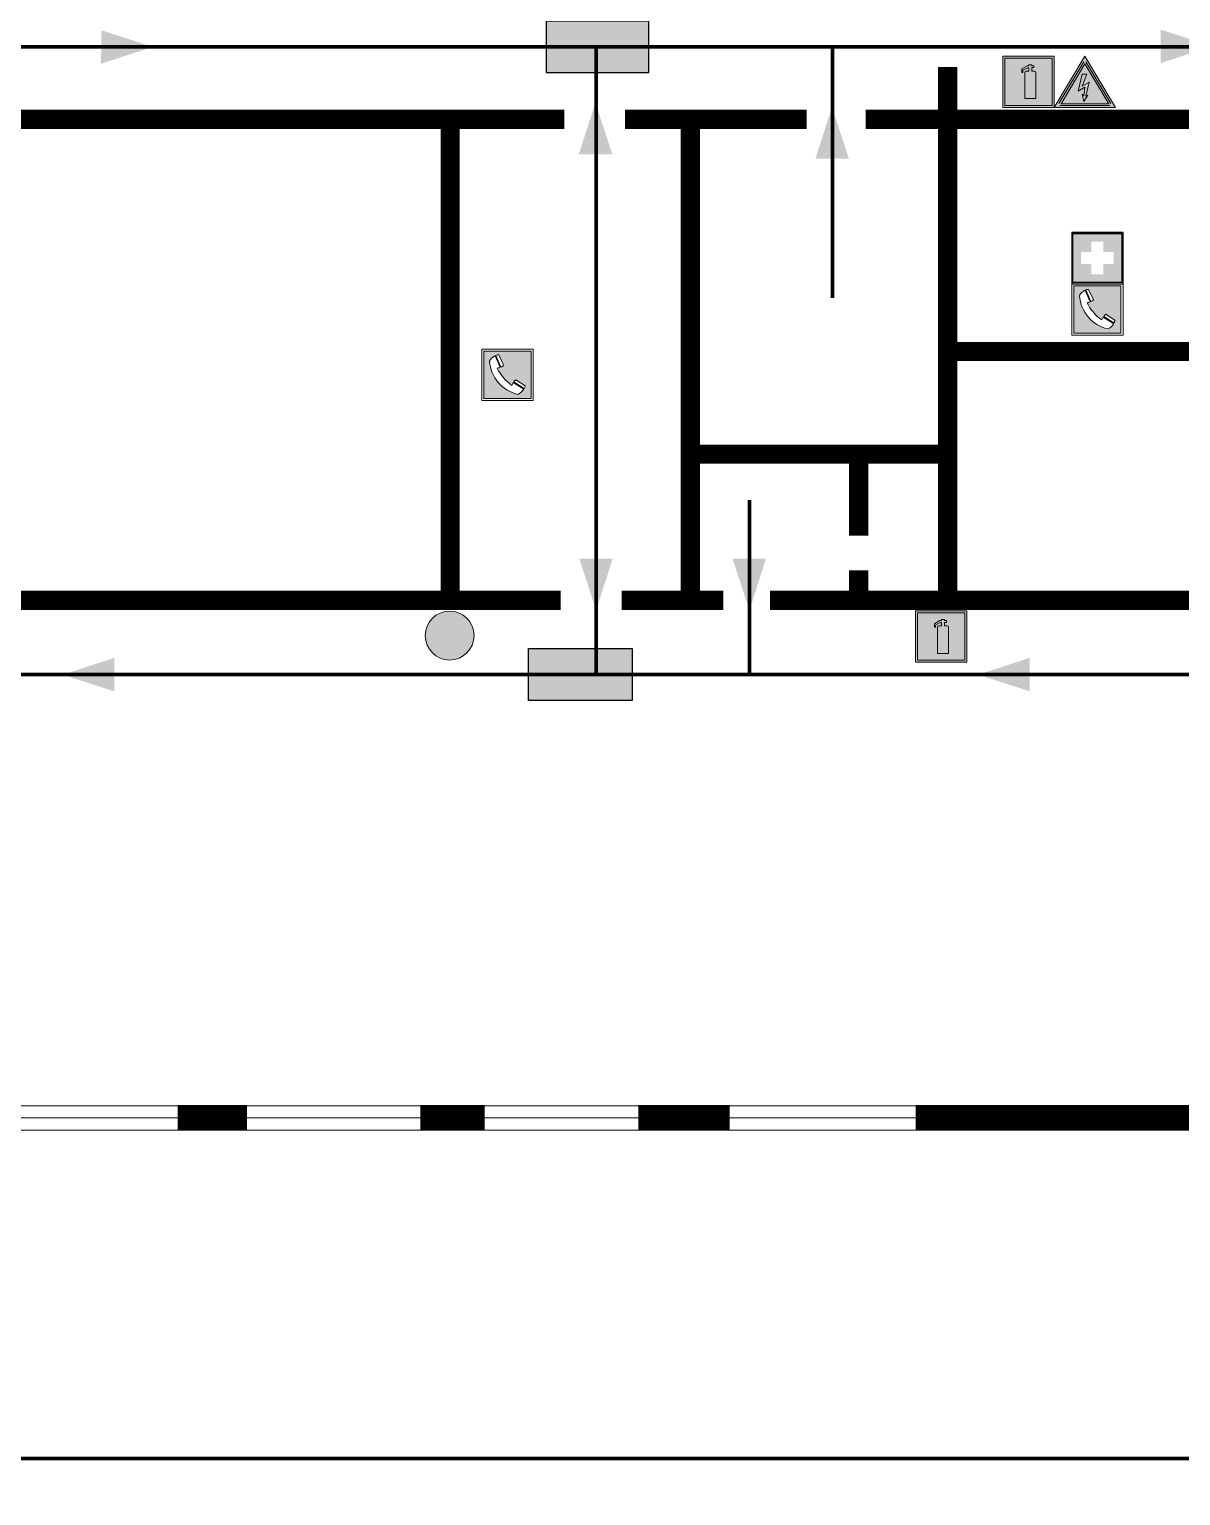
# Model space of a CAD drawing. Header units: millimetres. Extents: x 13114 to 67229, y 22859 to 38520.
# Drawn here: x 27495.1 to 27674.5, y 31679.9 to 31908.3 of the extents above; entities that cross this region are included whole.
import ezdxf

# ---------------------------------------------------------------- set-up
doc = ezdxf.new("R2010")
doc.units = ezdxf.units.MM
doc.layers.add('План_Штампы', color=7, linetype='Continuous')

# ---------------------------------------------------------------- blocks, each defined once
blk = doc.blocks.new('A$C456E1F9C')
at = {"lineweight": 5}
h = blk.add_hatch(color=242, dxfattribs=at)
h.paths.add_polyline_path([(0.51, -1.47), (0.51, -13.26), (12.29, -13.26), (12.29, -1.47)])
h.paths.add_polyline_path([(5.42, -4.95, -0.254479), (4.78, -5.4), (3.52, -2.53, -0.209735), (4.23, -2.4)], flags=16)
h.paths.add_polyline_path([(8.53, -8.6), (10.87, -10.17), (10.54, -10.76), (8.03, -9.13, -0.192251)], flags=16)
h.paths.add_polyline_path([(4.61, -5.49, 0.005518), (3.87, -5.72, 0.128647), (7.49, -10.01, 0.00809), (7.83, -9.33), (10.47, -10.97, -0.16736), (8.99, -12.25, -0.327862), (1.95, -3.95, -0.166952), (3.36, -2.62)], flags=16)
at = {"color": 242, "lineweight": 5}
for p, q in [((0, -13.77), (0, -0.97)), ((12.8, -0.97), (0, -0.97)), ((4.61, -5.49), (3.36, -2.62)), ((3.52, -2.53), (4.78, -5.4)), ((4.23, -2.4), (5.42, -4.95)), ((12.8, -13.77), (12.8, -0.97)), ((7.83, -9.33), (10.47, -10.97)), ((8.03, -9.13), (10.54, -10.76)), ((10.81, -10.12), (8.53, -8.6)), ((10.54, -10.76), (10.8, -10.3)), ((10.8, -10.3), (10.81, -10.12)), ((0, -13.77), (12.8, -13.77))]:
    blk.add_line(p, q, dxfattribs=at)
blk.add_lwpolyline([(0.51, -1.47), (12.29, -1.47), (12.29, -13.26), (0.51, -13.26)], close=True, dxfattribs=at)
for centre, radius, start, end in [((4.59, -5.34), 2.99, 114.2845, 152.1974), ((4.02, -3.27), 0.891, 76.3284, 123.7092), ((11.12, -3.31), 9.19, 183.9915, 256.6009), ((14.98, -39.1), 35.17, 107.1487, 108.4135), ((13.86, -0.94), 11.08, 205.5536, 234.8762), ((4.68, -4.59), 0.824, 276.9621, 334.0723), ((-13.31, 0.8), 23.44, 332.5487, 334.4027), ((8.94, -9.5), 0.989, 114.4092, 157.9388), ((7.87, -9.46), 3, 291.9291, 329.9329)]:
    blk.add_arc(centre, radius, start, end, dxfattribs=at)
blk = doc.blocks.new('A$C18900ED3')
h = blk.add_hatch(color=126)
h.paths.add_polyline_path([(-0.18, -0.18), (-7.02, -0.18), (-7.02, -7.02), (-0.18, -7.02)])
h.paths.add_polyline_path([(-5.89, -4.46), (-5.89, -2.77), (-4.46, -2.77), (-4.46, -1.31), (-2.77, -1.31), (-2.77, -2.77), (-1.33, -2.77), (-1.33, -4.46), (-2.77, -4.46), (-2.77, -5.89), (-4.46, -5.89), (-4.46, -4.46)], flags=16)
at = {"color": 126}
for p, q in [((-7.2, 0), (-7.2, -7.2)), ((0, 0), (-7.2, 0)), ((0, -7.2), (0, 0)), ((-7.02, -7.02), (-7.02, -0.18)), ((-7.02, -0.18), (-0.18, -0.18)), ((-0.18, -0.18), (-0.18, -7.02)), ((-7.2, -7.2), (0, -7.2)), ((-0.18, -7.02), (-7.02, -7.02))]:
    blk.add_line(p, q, dxfattribs=at)
blk = doc.blocks.new('A$C3AD82952')
at = {"true_color": 0xf5f5ff}
h = blk.add_hatch(color=7, dxfattribs=at)
h.dxf.hatch_style = 1
h.paths.add_polyline_path([(8.21, 8.73, 0.414214), (7.89, 9.05), (7.22, 9.05), (7.22, 9.92), (7.59, 9.92, 1), (7.57, 10.36), (7.22, 10.36), (7.22, 10.6), (6.43, 10.6), (6.43, 10.36), (6.01, 10.36), (4.74, 9.59), (4.74, 8.69), (4.98, 8.73), (4.98, 9.26), (6.12, 9.91), (6.43, 9.91), (6.43, 9.05), (5.76, 9.05, 0.414214), (5.44, 8.73), (5.44, 2.2), (8.21, 2.2)], flags=0)
h.paths.add_polyline_path([(12.8, 12.8), (0, 12.8), (0, 0), (12.8, 0)])
h.paths.add_polyline_path([(0.51, 12.29), (12.29, 12.29), (12.29, 0.51), (0.51, 0.51)], flags=16)
h.paths.add_polyline_path([(4.74, 9.59), (6.01, 10.36), (6.43, 10.36), (6.43, 10.6), (7.22, 10.6), (7.22, 10.36), (7.59, 10.36, -0.94586), (7.59, 9.92), (7.22, 9.92), (7.22, 9.05), (7.89, 9.05, -0.414214), (8.21, 8.73), (8.21, 2.2), (5.44, 2.2), (5.44, 8.73, -0.414214), (5.76, 9.05), (6.43, 9.05), (6.43, 9.91), (6.12, 9.91), (4.98, 9.26), (4.98, 8.73), (4.74, 8.69)], flags=0)
h = blk.add_hatch(color=242)
h.dxf.hatch_style = 1
h.paths.add_polyline_path([(12.29, 12.29), (0.51, 12.29), (0.51, 0.51), (12.29, 0.51)])
h.paths.add_polyline_path([(4.74, 8.69), (4.74, 9.59), (6.01, 10.36), (6.43, 10.36), (6.43, 10.6), (7.22, 10.6), (7.22, 10.36), (7.59, 10.36, -0.94586), (7.59, 9.92), (7.22, 9.92), (7.22, 9.05), (7.89, 9.05, -0.414214), (8.21, 8.73), (8.21, 2.2), (5.44, 2.2), (5.44, 8.73, -0.414214), (5.76, 9.05), (6.43, 9.05), (6.43, 9.91), (6.12, 9.91), (4.98, 9.26), (4.98, 8.73)], flags=16)
h = blk.add_hatch(color=7, dxfattribs=at)
h.dxf.hatch_style = 1
h.paths.add_polyline_path([(8.21, 8.73, 0.414214), (7.89, 9.05), (7.22, 9.05), (7.22, 9.92), (7.59, 9.92, 1), (7.57, 10.36), (7.22, 10.36), (7.22, 10.6), (6.43, 10.6), (6.43, 10.36), (6.01, 10.36), (4.74, 9.59), (4.74, 8.69), (4.98, 8.73), (4.98, 9.26), (6.12, 9.91), (6.43, 9.91), (6.43, 9.05), (5.76, 9.05, 0.414214), (5.44, 8.73), (5.44, 2.2), (8.21, 2.2)])
at = {"color": 242, "lineweight": 5}
for p, q in [((0, 0), (0, 12.8)), ((0, 12.8), (12.8, 12.8)), ((12.8, 0), (12.8, 12.8)), ((6.01, 10.36), (4.74, 9.59)), ((4.74, 9.59), (4.74, 8.69)), ((4.74, 8.69), (4.98, 8.73)), ((4.98, 9.26), (6.12, 9.91)), ((4.98, 8.73), (4.98, 9.26)), ((5.44, 2.2), (5.44, 8.73)), ((5.76, 9.05), (6.43, 9.05)), ((6.01, 10.36), (6.43, 10.36)), ((6.12, 9.91), (6.43, 9.91)), ((7.22, 10.6), (6.43, 10.6)), ((6.43, 10.6), (6.43, 10.36)), ((6.43, 9.91), (6.43, 9.05)), ((7.22, 10.36), (7.22, 10.6)), ((7.59, 10.36), (7.22, 10.36)), ((7.22, 9.05), (7.22, 9.92)), ((7.59, 9.92), (7.22, 9.92)), ((7.89, 9.05), (7.22, 9.05)), ((8.21, 2.2), (8.21, 8.73)), ((0, 0), (12.8, 0)), ((5.44, 2.2), (8.21, 2.2))]:
    blk.add_line(p, q, dxfattribs=at)
blk.add_lwpolyline([(0.51, 12.29), (12.29, 12.29), (12.29, 0.51), (0.51, 0.51)], close=True, dxfattribs=at)
for centre, radius, start, end in [((5.76, 8.73), 0.32, 90, 180), ((7.58, 10.14), 0.223, 273.1875, 86.8125), ((7.89, 8.73), 0.32, 0, 90)]:
    blk.add_arc(centre, radius, start, end, dxfattribs=at)
blk = doc.blocks.new('A$C7B8C2D5B')
at = {"lineweight": 0}
h = blk.add_hatch(color=5, dxfattribs=at)
h.dxf.hatch_style = 1
h.paths.add_polyline_path([(1.4, -3.02, 1), (-2.11, -3.02, 1)])
at = {"color": 5, "lineweight": 0}
blk.add_circle((-0.36, -3.02), 1.75, dxfattribs=at)
blk = doc.blocks.new('A$C32E8229D')
at = {"true_color": 0xffffff}
blk.add_hatch(color=7, dxfattribs=at).paths.add_polyline_path([(0, 0), (0, -8), (16, -8), (16, 0)])
h = blk.add_hatch(color=126)
h.paths.add_polyline_path([(0.2, -0.2), (15.8, -0.2), (15.8, -7.8), (0.2, -7.8)])
h.paths.add_polyline_path([(13.49, -2.05), (12.08, -2.05), (11.37, -2.63, 0.162397), (11.29, -2.84), (11.29, -3.63), (10.35, -3.63), (10.35, -4.05), (11.68, -4.05), (11.68, -3.48), (12.26, -4.28), (11.29, -5.1), (11.29, -6.78), (11.85, -6.78), (11.85, -5.44), (12.8, -4.64), (12.8, -5.94), (14.46, -5.94), (14.46, -5.39), (13.45, -5.39), (13.45, -3.97), (12.46, -2.59), (13.15, -2.59), (13.69, -3.34), (14.18, -3)], flags=16)
h.paths.add_polyline_path([(10.74, -1.82, 1), (11.8, -1.82, 1)], flags=16)
h.paths.add_polyline_path([(9.39, -3.59), (5.99, -3.59), (6.56, -3.03), (5.91, -3.03), (5.1, -3.83), (5.91, -4.64), (6.56, -4.64), (5.99, -4.09), (9.39, -4.09)], flags=16)
h.paths.add_polyline_path([(4.29, -1.08), (1.72, -1.08), (1.72, -6.6), (4.29, -6.6)], flags=16)
at = {"color": 126}
blk.add_lwpolyline([(16, -8), (0, -8), (0, 0), (16, 0)], close=True, dxfattribs=at)
blk = doc.blocks.new('A$C3E6D3DDE')
at = {"lineweight": 5}
h = blk.add_hatch(color=40, dxfattribs=at)
h.paths.add_polyline_path([(24.1, 1.45), (16.46, -11.35), (31.74, -11.35)])
h.paths.add_polyline_path([(24.09, -0.46), (30.03, -10.41), (18.14, -10.41)], flags=16)
h.paths.add_polyline_path([(24.54, -3.08), (23.41, -6.02), (25.13, -5.01), (24.33, -8.5), (24.82, -8.27), (23.79, -9.86), (23.4, -8.04), (23.8, -8.43), (24.04, -6.29), (22.39, -7.25), (23.44, -3.08)], flags=0)
h = blk.add_hatch(color=256, dxfattribs=at)
h.paths.add_polyline_path([(24.37, 0.03, 0.567511), (23.82, 0.03), (17.59, -10.4, 0.582454), (17.86, -10.88), (30.32, -10.88, 0.582149), (30.6, -10.4)])
h.paths.add_polyline_path([(24.09, -0.46), (18.14, -10.41), (30.03, -10.41)], flags=16)
h.paths.add_polyline_path([(24.54, -3.08), (23.41, -6.02), (25.13, -5.01), (24.33, -8.5), (24.82, -8.27), (23.79, -9.86), (23.4, -8.04), (23.8, -8.43), (24.04, -6.29), (22.39, -7.25), (23.44, -3.08)], flags=0)
h = blk.add_hatch(color=40, dxfattribs=at)
h.paths.add_polyline_path([(24.09, -0.46), (18.14, -10.41), (30.03, -10.41)])
h.paths.add_polyline_path([(24.82, -8.27), (23.79, -9.86), (23.4, -8.04), (23.8, -8.43), (24.04, -6.29), (22.39, -7.25), (23.44, -3.08), (24.54, -3.08), (23.41, -6.02), (25.13, -5.01), (24.33, -8.5)], flags=16)
at = {"color": 40, "lineweight": 5}
for p, q in [((16.46, -11.35), (24.1, 1.45)), ((24.1, 1.45), (31.74, -11.35))]:
    blk.add_line(p, q, dxfattribs=at)
at = {"lineweight": 5}
for p, q in [((17.59, -10.4), (23.82, 0.03)), ((24.37, 0.03), (30.6, -10.4)), ((18.14, -10.41), (24.09, -0.46)), ((23.44, -3.08), (22.39, -7.25)), ((23.41, -6.02), (24.54, -3.08)), ((24.54, -3.08), (23.44, -3.08)), ((24.09, -0.46), (30.03, -10.41)), ((22.39, -7.25), (24.04, -6.29)), ((25.13, -5.01), (23.41, -6.02)), ((24.04, -6.29), (23.8, -8.43)), ((24.33, -8.5), (25.13, -5.01)), ((17.86, -10.88), (30.32, -10.88)), ((18.14, -10.41), (30.03, -10.41)), ((23.8, -8.43), (23.4, -8.04)), ((23.4, -8.04), (23.79, -9.86)), ((23.79, -9.86), (24.82, -8.27)), ((24.82, -8.27), (24.33, -8.5))]:
    blk.add_line(p, q, dxfattribs=at)
at = {"color": 50, "lineweight": 5}
blk.add_line((31.74, -11.35), (16.46, -11.35), dxfattribs=at)

msp = doc.modelspace()

# ---------------------------------------------------------------- linework, layer by layer
at = {"color": 1, "lineweight": 100}
for points in [[(27300.23, 32080.65), (27900.23, 32080.65), (27900.23, 31685.65), (27300.23, 31685.65)], [(27300.23, 31685.65), (27900.23, 31685.65), (27900.23, 31290.65), (27300.23, 31290.65)]]:
    msp.add_lwpolyline(points, close=True, dxfattribs=at)
at = {"color": 126, "lineweight": 100, "true_color": 0x008754}
for points in [[(27688.64, 31905.59), (27345.45, 31905.59)], [(27583.37, 31905.59), (27583.37, 31807.83)], [(27620.21, 31905.59), (27620.21, 31866.49)], [(27700.94, 31807.83), (27351.35, 31807.83), (27351.35, 31866.99)], [(27607.27, 31807.83), (27607.27, 31834.98)]]:
    msp.add_lwpolyline(points, dxfattribs=at)
at = {"lineweight": 0}
for points, const_width in [([(27638.15, 31894.3), (27638.15, 31902.44)], 3), ([(27578.43, 31894.3), (27325.13, 31894.3)], 3), ([(27560.65, 31819.36), (27560.65, 31894.3)], 3), ([(27616.22, 31894.3), (27587.88, 31894.3)], 3), ([(27598.05, 31819.36), (27598.05, 31894.3)], 3), ([(27695.13, 31894.3), (27625.41, 31894.3)], 3), ([(27638.15, 31894.3), (27638.15, 31819.36)], 3), ([(27676.76, 31858.14), (27638.15, 31858.14)], 3), ([(27638.15, 31842.14), (27598.05, 31842.14)], 3), ([(27624.3, 31842.14), (27624.3, 31829.44)], 3), ([(27624.3, 31819.36), (27624.3, 31824.03)], 3), ([(27577.86, 31819.36), (27444.02, 31819.36)], 3), ([(27603.19, 31819.36), (27587.37, 31819.36)], 3), ([(27718.67, 31819.36), (27610.5, 31819.36)], 3), ([(27718.56, 31791.73), (27718.56, 31738.73), (27633.16, 31738.73)], 4), ([(27528.98, 31738.73), (27518.17, 31738.73)], 4), ([(27566.02, 31738.73), (27555.99, 31738.73)], 4), ([(27604.22, 31738.73), (27589.94, 31738.73)], 4)]:
    msp.add_lwpolyline(points, dxfattribs=dict(at, const_width=const_width))
for points in [[(27633.59, 31740.62), (27331.5, 31740.62)], [(27633.16, 31738.73), (27331.07, 31738.73)], [(27633.35, 31736.82), (27331.27, 31736.82)]]:
    msp.add_lwpolyline(points, dxfattribs=at)
at = {"layer": 'План_Штампы', "color": 126, "true_color": 0x008754}
for points in [[(27506.26, 31902.96), (27506.27, 31908.19), (27514.29, 31905.6)], [(27671.34, 31903.06), (27671.35, 31908.29), (27679.37, 31905.7)], [(27585.92, 31888.86), (27580.69, 31888.87), (27583.28, 31896.89)], [(27622.78, 31888.17), (27617.56, 31888.19), (27620.15, 31896.2)], [(27580.75, 31825.88), (27585.98, 31825.86), (27583.39, 31817.84)], [(27604.64, 31825.86), (27609.86, 31825.85), (27607.27, 31817.83)], [(27508.31, 31810.41), (27508.3, 31805.19), (27500.28, 31807.78)], [(27650.96, 31810.41), (27650.95, 31805.19), (27642.93, 31807.78)]]:
    msp.add_solid(points, dxfattribs=at)

# ---------------------------------------------------------------- block references
for name, p, xscale, yscale, zscale in [('A$C3AD82952', (27646.78, 31896.16), 0.625, 0.625, 0.625), ('A$C3E6D3DDE', (27644.49, 31903.25), 0.625, 0.625, 0.625), ('A$C18900ED3', (27665.49, 31876.7), 1.111111111007631, 1.111111111007631, 1.111111111007631), ('A$C456E1F9C', (27657.49, 31869.3), 0.625, 0.625, 0.625), ('A$C456E1F9C', (27565.57, 31859.11), 0.625, 0.625, 0.625), ('A$C3AD82952', (27633.17, 31809.73), 0.625, 0.625, 0.625)]:
    msp.add_blockref(name, p, dxfattribs=dict(xscale=xscale, yscale=yscale, zscale=zscale))
at = {"xscale": 2.177419353276491, "yscale": 2.177419353276491, "zscale": 2.177419353276491, "rotation": 180}
msp.add_blockref('A$C7B8C2D5B', (27559.78, 31807.3), dxfattribs=at)
at = {"layer": 'План_Штампы', "color": 126, "true_color": 0x008754, "xscale": -1}
msp.add_blockref('A$C32E8229D', (27591.62, 31909.6), dxfattribs=at)
at = {"layer": 'План_Штампы', "color": 126, "true_color": 0x008754, "xscale": 1.012510887696, "yscale": 1.012510887696, "zscale": 1.012510887696, "rotation": 359.9978653237144}
msp.add_blockref('A$C32E8229D', (27572.83, 31811.86), dxfattribs=at)

doc.saveas('drawing.dxf')
